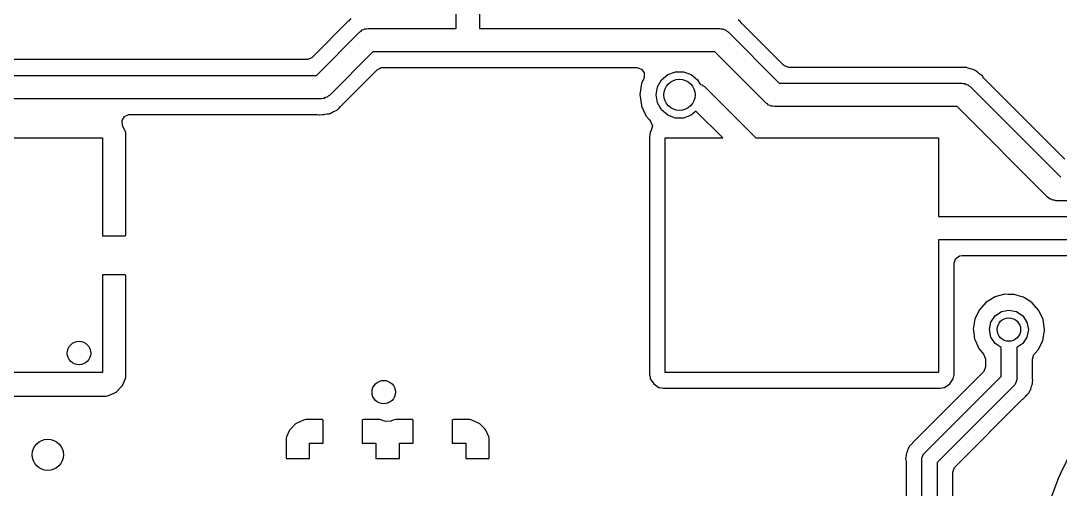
# Model space of a CAD drawing. Extents: x 0.04 to 2.01, y 0.04 to 5.04.
# Drawn here: x 0.841 to 1.364, y 2.589 to 2.825 of the extents above; entities that cross this region are included whole.
import ezdxf

# ---------------------------------------------------------------- set-up
doc = ezdxf.new("R2010")
doc.units = 0
doc.header["$MEASUREMENT"] = 0
doc.layers.add('BLACK', color=7, linetype='CONTINUOUS')

msp = doc.modelspace()

# ---------------------------------------------------------------- linework, layer by layer
at = {"layer": 'BLACK', "linetype": 'CONTINUOUS'}
for p, q in [((1.06012, 2.82087), (1.06012, 2.86921)), ((1.07193, 2.86575), (1.07193, 2.82087)), ((1.00573, 2.82446), (0.987552, 2.80628)), ((1.00583, 2.82457), (1.00573, 2.82446)), ((1.00695, 2.82578), (1.00583, 2.82457)), ((1.20326, 2.82438), (1.20227, 2.82516)), ((1.20344, 2.82411), (1.20326, 2.82438)), ((1.20349, 2.82403), (1.20344, 2.82411)), ((1.20344, 2.82411), (1.20344, 2.82411)), ((1.20401, 2.82338), (1.20349, 2.82403)), ((1.21489, 2.8125), (1.20401, 2.82338)), ((0.98968, 2.79724), (1.01157, 2.81914)), ((1.01157, 2.81914), (1.01225, 2.81953)), ((1.01225, 2.81953), (1.0128, 2.82007)), ((1.0128, 2.82007), (1.01355, 2.82028)), ((1.01355, 2.82028), (1.01422, 2.82066)), ((1.01422, 2.82066), (1.015, 2.82066)), ((1.015, 2.82066), (1.01575, 2.82087)), ((1.01575, 2.82087), (1.06012, 2.82087)), ((1.07193, 2.82087), (1.19291, 2.82087)), ((1.19291, 2.82087), (1.19366, 2.82066)), ((1.19366, 2.82066), (1.19444, 2.82066)), ((1.19444, 2.82066), (1.19512, 2.82028)), ((1.19512, 2.82028), (1.19587, 2.82007)), ((1.19587, 2.82007), (1.19642, 2.81953)), ((1.19642, 2.81953), (1.19709, 2.81914)), ((1.19709, 2.81914), (1.22292, 2.79331)), ((1.01819, 2.80906), (0.996302, 2.78716)), ((1.19047, 2.80906), (1.01819, 2.80906)), ((1.2163, 2.78323), (1.19047, 2.80906)), ((1.22505, 2.80234), (1.21489, 2.8125)), ((0.984796, 2.80514), (0.738108, 2.80514)), ((0.985405, 2.80519), (0.984796, 2.80514)), ((0.987552, 2.80628), (0.985405, 2.80519)), ((1.22551, 2.80195), (1.22505, 2.80234)), ((0.73622, 2.79724), (0.98968, 2.79724)), ((1.00215, 2.78184), (1.02032, 2.80002)), ((1.02032, 2.80002), (1.02247, 2.80111)), ((1.02247, 2.80111), (1.02308, 2.80116)), ((1.02308, 2.80116), (1.15118, 2.80116)), ((1.15118, 2.80116), (1.15347, 2.80042)), ((1.15347, 2.80042), (1.15488, 2.79847)), ((1.15488, 2.79847), (1.15488, 2.79606)), ((1.16357, 2.79499), (1.16672, 2.79763)), ((1.16672, 2.79763), (1.17057, 2.79903)), ((1.17057, 2.79903), (1.17467, 2.79903)), ((1.17467, 2.79903), (1.17853, 2.79763)), ((1.17853, 2.79763), (1.18167, 2.79499)), ((1.2278, 2.8012), (1.22551, 2.80195)), ((1.31459, 2.8012), (1.2278, 2.8012)), ((1.31474, 2.8012), (1.31459, 2.8012)), ((1.31639, 2.80127), (1.31474, 2.8012)), ((1.31671, 2.80128), (1.31639, 2.80127)), ((1.31696, 2.80121), (1.31671, 2.80128)), ((1.31701, 2.8012), (1.31696, 2.80121)), ((1.31708, 2.8012), (1.31701, 2.8012)), ((1.31716, 2.8012), (1.31708, 2.8012)), ((1.31737, 2.80118), (1.31716, 2.8012)), ((1.3176, 2.8011), (1.31737, 2.80118)), ((1.31914, 2.80056), (1.3176, 2.8011)), ((1.3176, 2.8011), (1.3176, 2.8011)), ((1.31931, 2.8005), (1.31914, 2.80056)), ((1.31986, 2.80034), (1.31931, 2.8005)), ((1.32112, 2.79996), (1.31986, 2.80034)), ((1.32136, 2.79979), (1.32112, 2.79996)), ((1.32141, 2.79976), (1.32136, 2.79979)), ((1.3217, 2.79966), (1.32141, 2.79976)), ((1.32195, 2.79946), (1.3217, 2.79966)), ((1.32318, 2.7985), (1.32195, 2.79946)), ((1.32195, 2.79946), (1.32195, 2.79946)), ((1.32332, 2.79839), (1.32318, 2.7985)), ((1.32391, 2.79797), (1.32332, 2.79839)), ((1.32402, 2.79786), (1.32391, 2.79797)), ((1.32414, 2.79775), (1.32402, 2.79786)), ((1.32432, 2.7976), (1.32414, 2.79775)), ((1.32414, 2.79775), (1.32414, 2.79775)), ((1.3246, 2.79738), (1.32432, 2.7976)), ((1.32531, 2.79682), (1.3246, 2.79738)), ((1.15358, 2.79322), (1.15272, 2.78764)), ((1.1547, 2.79561), (1.15358, 2.79322)), ((1.15488, 2.79606), (1.1547, 2.79561)), ((1.16152, 2.79144), (1.16357, 2.79499)), ((1.18167, 2.79499), (1.18282, 2.79299)), ((1.18282, 2.79299), (1.1833, 2.79272)), ((1.1833, 2.79272), (1.18406, 2.79252)), ((1.18406, 2.79252), (1.1846, 2.79197)), ((1.1846, 2.79197), (1.18528, 2.79158)), ((1.22292, 2.79331), (1.31496, 2.79331)), ((1.31496, 2.79331), (1.31571, 2.79311)), ((1.31571, 2.79311), (1.31649, 2.79311)), ((1.31649, 2.79311), (1.31716, 2.79272)), ((1.31716, 2.79272), (1.31791, 2.79252)), ((1.31791, 2.79252), (1.31846, 2.79197)), ((1.31846, 2.79197), (1.31914, 2.79158)), ((1.32548, 2.79655), (1.32531, 2.79682)), ((1.32553, 2.79647), (1.32548, 2.79655)), ((1.32548, 2.79655), (1.32548, 2.79655)), ((1.32605, 2.79582), (1.32553, 2.79647)), ((1.36688, 2.755), (1.32605, 2.79582)), ((0.995629, 2.78677), (0.995079, 2.78622)), ((0.996302, 2.78716), (0.995629, 2.78677)), ((1.15272, 2.78764), (1.15345, 2.78205)), ((1.16081, 2.7874), (1.16152, 2.79144)), ((1.16152, 2.78336), (1.16081, 2.7874)), ((1.18528, 2.79158), (1.21111, 2.76575)), ((1.31914, 2.79158), (1.36475, 2.74596)), ((0.992126, 2.78543), (0.738667, 2.78543)), ((0.992877, 2.78563), (0.992126, 2.78543)), ((0.993654, 2.78563), (0.992877, 2.78563)), ((0.994328, 2.78602), (0.993654, 2.78563)), ((0.995079, 2.78622), (0.994328, 2.78602)), ((1.00092, 2.78052), (1.00204, 2.78173)), ((1.00204, 2.78173), (1.00215, 2.78184)), ((1.15345, 2.78205), (1.15356, 2.78179)), ((1.15356, 2.78179), (1.15356, 2.78179)), ((1.15356, 2.78179), (1.15549, 2.7774)), ((1.16357, 2.77981), (1.16152, 2.78336)), ((1.21697, 2.78284), (1.2163, 2.78323)), ((1.21752, 2.78229), (1.21697, 2.78284)), ((1.21827, 2.78209), (1.21752, 2.78229)), ((1.21894, 2.7817), (1.21827, 2.78209)), ((1.21972, 2.7817), (1.21894, 2.7817)), ((1.22047, 2.7815), (1.21972, 2.7817)), ((1.31251, 2.7815), (1.22047, 2.7815)), ((1.35813, 2.73588), (1.31251, 2.7815)), ((0.891762, 2.77446), (0.892968, 2.77654)), ((0.892968, 2.77654), (0.89517, 2.77752)), ((0.89517, 2.77752), (0.895574, 2.77754)), ((0.895574, 2.77754), (0.990238, 2.77754)), ((0.990238, 2.77754), (0.991059, 2.77745)), ((0.991059, 2.77745), (0.991109, 2.77744)), ((0.991109, 2.77744), (0.991467, 2.77736)), ((0.991467, 2.77736), (0.992719, 2.77751)), ((0.992719, 2.77751), (0.992951, 2.77753)), ((0.992951, 2.77753), (0.993111, 2.77754)), ((0.992951, 2.77753), (0.992951, 2.77753)), ((0.993111, 2.77754), (0.993272, 2.77754)), ((0.993272, 2.77754), (0.993431, 2.77757)), ((0.993431, 2.77757), (0.993981, 2.77766)), ((0.993431, 2.77757), (0.993431, 2.77757)), ((0.993981, 2.77766), (0.994162, 2.77768)), ((0.994162, 2.77768), (0.995066, 2.77779)), ((0.995066, 2.77779), (0.995709, 2.77787)), ((0.995709, 2.77787), (0.996029, 2.7779)), ((0.995709, 2.77787), (0.995709, 2.77787)), ((0.996029, 2.7779), (0.996304, 2.77804)), ((0.996304, 2.77804), (0.996356, 2.77805)), ((0.996356, 2.77805), (0.996658, 2.7781)), ((0.996658, 2.7781), (0.998313, 2.779)), ((0.998313, 2.779), (0.998476, 2.77908)), ((0.998476, 2.77908), (0.999949, 2.77979)), ((0.999949, 2.77979), (0.99995, 2.77979)), ((0.99995, 2.77979), (1.00017, 2.77989)), ((1.00017, 2.77989), (1.00033, 2.78002)), ((1.00033, 2.78002), (1.00039, 2.78008)), ((1.00039, 2.78008), (1.00044, 2.78013)), ((1.00044, 2.78013), (1.00048, 2.78016)), ((1.00048, 2.78016), (1.0007, 2.78028)), ((1.0007, 2.78028), (1.00092, 2.78052)), ((1.00092, 2.78052), (1.00092, 2.78052)), ((1.15549, 2.7774), (1.15572, 2.77688)), ((1.15572, 2.77688), (1.15718, 2.77514)), ((1.16672, 2.77717), (1.16357, 2.77981)), ((1.17057, 2.77577), (1.16672, 2.77717)), ((1.17853, 2.77717), (1.17467, 2.77577)), ((1.18095, 2.7792), (1.17853, 2.77717)), ((1.1944, 2.76575), (1.18095, 2.7792)), ((0.892012, 2.77206), (0.891762, 2.77446)), ((0.89346, 2.7688), (0.892012, 2.77206)), ((1.15718, 2.77514), (1.15806, 2.7741)), ((1.15806, 2.7741), (1.15896, 2.77187)), ((1.15896, 2.77187), (1.15832, 2.76943)), ((1.17467, 2.77577), (1.17057, 2.77577)), ((0.744094, 2.76575), (0.88189, 2.76575)), ((0.88189, 2.76575), (0.88189, 2.71654)), ((0.893613, 2.76824), (0.89346, 2.7688)), ((0.893687, 2.76762), (0.893613, 2.76824)), ((0.893701, 2.76739), (0.893687, 2.76762)), ((0.893701, 2.71686), (0.893701, 2.76739)), ((1.1578, 2.76823), (1.15746, 2.76653)), ((1.15746, 2.76653), (1.15746, 2.64686)), ((1.15784, 2.76845), (1.1578, 2.76823)), ((1.15792, 2.76883), (1.15784, 2.76845)), ((1.15784, 2.76845), (1.15784, 2.76845)), ((1.15832, 2.76943), (1.15792, 2.76883)), ((1.16535, 2.64764), (1.16535, 2.76575)), ((1.16535, 2.76575), (1.1944, 2.76575)), ((1.21111, 2.76575), (1.30315, 2.76575)), ((1.30315, 2.76575), (1.30315, 2.72628)), ((1.3588, 2.73549), (1.35813, 2.73588)), ((1.35935, 2.73494), (1.3588, 2.73549)), ((1.36011, 2.73474), (1.35935, 2.73494)), ((1.36078, 2.73435), (1.36011, 2.73474)), ((1.36156, 2.73435), (1.36078, 2.73435)), ((1.36231, 2.73415), (1.36156, 2.73435)), ((1.7263, 2.73415), (1.36231, 2.73415)), ((1.30315, 2.72628), (1.71331, 2.72628)), ((0.88189, 2.71654), (0.893083, 2.71654)), ((0.893083, 2.71654), (0.893583, 2.7167)), ((0.893583, 2.7167), (0.893701, 2.71686)), ((1.71086, 2.71446), (1.30315, 2.71446)), ((1.30315, 2.71446), (1.30315, 2.64764)), ((1.31104, 2.70267), (1.31179, 2.70496)), ((1.31104, 2.64686), (1.31104, 2.70267)), ((1.31179, 2.70496), (1.31374, 2.70638)), ((1.31374, 2.70638), (1.31494, 2.70657)), ((1.31494, 2.70657), (1.70515, 2.70657)), ((0.893376, 2.69685), (0.88189, 2.69685)), ((0.88189, 2.69685), (0.88189, 2.64764)), ((0.893539, 2.69673), (0.893376, 2.69685)), ((0.893701, 2.69623), (0.893539, 2.69673)), ((0.893701, 2.646), (0.893701, 2.69623)), ((1.33592, 2.68697), (1.33157, 2.68572)), ((1.33619, 2.68704), (1.33592, 2.68697)), ((1.33592, 2.68697), (1.33592, 2.68697)), ((1.33647, 2.68704), (1.33619, 2.68704)), ((1.33825, 2.68703), (1.33647, 2.68704)), ((1.34127, 2.68701), (1.33825, 2.68703)), ((1.34355, 2.68633), (1.34127, 2.68701)), ((1.32701, 2.68294), (1.32365, 2.67913)), ((1.33131, 2.68565), (1.32701, 2.68294)), ((1.33157, 2.68572), (1.33131, 2.68565)), ((1.33157, 2.68572), (1.33157, 2.68572)), ((1.34587, 2.68564), (1.34355, 2.68633)), ((1.34614, 2.68556), (1.34587, 2.68564)), ((1.34587, 2.68564), (1.34587, 2.68564)), ((1.34646, 2.68535), (1.34614, 2.68556)), ((1.35017, 2.68295), (1.34646, 2.68535)), ((1.3504, 2.68279), (1.35017, 2.68295)), ((1.35017, 2.68295), (1.35017, 2.68295)), ((1.35372, 2.67895), (1.3504, 2.68279)), ((1.32365, 2.67913), (1.32149, 2.67453)), ((1.33166, 2.67625), (1.33486, 2.67838)), ((1.33486, 2.67838), (1.33862, 2.67913)), ((1.33862, 2.67913), (1.34239, 2.67838)), ((1.34239, 2.67838), (1.34558, 2.67625)), ((1.35582, 2.67432), (1.35372, 2.67895)), ((1.32149, 2.67453), (1.3207, 2.66951)), ((1.32878, 2.66929), (1.32953, 2.67306)), ((1.32953, 2.67306), (1.33166, 2.67625)), ((1.34558, 2.67625), (1.34772, 2.67306)), ((1.34772, 2.67306), (1.34846, 2.66929)), ((1.35654, 2.66929), (1.35582, 2.67432)), ((1.3207, 2.66951), (1.32074, 2.66923)), ((1.32074, 2.66923), (1.32074, 2.66923)), ((1.32074, 2.66923), (1.32079, 2.66885)), ((1.32079, 2.66885), (1.32136, 2.66447)), ((1.32953, 2.66552), (1.32878, 2.66929)), ((1.34846, 2.66929), (1.34772, 2.66552)), ((1.35569, 2.66384), (1.35638, 2.66795)), ((1.35638, 2.66795), (1.35651, 2.66871)), ((1.35651, 2.66871), (1.35654, 2.66885)), ((1.35651, 2.66871), (1.35651, 2.66871)), ((1.35654, 2.66885), (1.35654, 2.66929)), ((1.32136, 2.66447), (1.32148, 2.66422)), ((1.32148, 2.66422), (1.32148, 2.66422)), ((1.32148, 2.66422), (1.32175, 2.66359)), ((1.32175, 2.66359), (1.32341, 2.65982)), ((1.33166, 2.66233), (1.32953, 2.66552)), ((1.33469, 2.66031), (1.33166, 2.66233)), ((1.34558, 2.66233), (1.34256, 2.66031)), ((1.34772, 2.66552), (1.34558, 2.66233)), ((1.35348, 2.65927), (1.35569, 2.66384)), ((1.32341, 2.65982), (1.32509, 2.65783)), ((1.32509, 2.65783), (1.32588, 2.65689)), ((1.32588, 2.65689), (1.32678, 2.65465)), ((1.33469, 2.64569), (1.33469, 2.66031)), ((1.34256, 2.66031), (1.34256, 2.64406)), ((1.35045, 2.65443), (1.3512, 2.65672)), ((1.3512, 2.65672), (1.35146, 2.65704)), ((1.35146, 2.65704), (1.35157, 2.65716)), ((1.35157, 2.65716), (1.35348, 2.65927)), ((1.32679, 2.65057), (1.32605, 2.64828)), ((1.32678, 2.65465), (1.32679, 2.65438)), ((1.32679, 2.65438), (1.32679, 2.65057)), ((1.35045, 2.64513), (1.35045, 2.65443)), ((0.88189, 2.64764), (0.822835, 2.64764)), ((0.893465, 2.64461), (0.893617, 2.64516)), ((0.893617, 2.64516), (0.893688, 2.64577)), ((0.893688, 2.64577), (0.893701, 2.646)), ((1.15746, 2.64686), (1.1575, 2.64667)), ((1.1575, 2.64667), (1.15781, 2.64512)), ((1.15781, 2.64512), (1.15792, 2.64456)), ((1.30315, 2.64764), (1.16535, 2.64764)), ((1.32565, 2.64781), (1.29175, 2.61391)), ((1.29584, 2.60684), (1.33469, 2.64569)), ((1.31059, 2.64456), (1.3107, 2.64512)), ((1.3107, 2.64512), (1.31101, 2.64667)), ((1.31101, 2.64667), (1.31104, 2.64686)), ((1.32605, 2.64828), (1.32565, 2.64781)), ((1.35049, 2.64461), (1.35045, 2.64513)), ((0.88895, 2.63799), (0.89155, 2.64059)), ((0.89155, 2.64059), (0.891949, 2.64118)), ((0.891949, 2.64118), (0.893465, 2.64461)), ((1.15792, 2.64456), (1.15966, 2.64195)), ((1.15966, 2.64195), (1.16227, 2.6402)), ((1.16227, 2.6402), (1.16265, 2.64013)), ((1.16265, 2.64013), (1.16265, 2.64013)), ((1.16265, 2.64013), (1.16354, 2.63995)), ((1.16354, 2.63995), (1.16458, 2.63974)), ((1.34141, 2.64127), (1.30256, 2.60242)), ((1.30393, 2.63974), (1.30496, 2.63995)), ((1.30496, 2.63995), (1.30585, 2.64013)), ((1.30585, 2.64013), (1.30623, 2.6402)), ((1.30585, 2.64013), (1.30585, 2.64013)), ((1.30623, 2.6402), (1.30884, 2.64195)), ((1.30884, 2.64195), (1.31059, 2.64456)), ((1.34155, 2.64155), (1.34141, 2.64127)), ((1.34181, 2.64174), (1.34155, 2.64155)), ((1.34209, 2.64262), (1.34181, 2.64174)), ((1.34251, 2.64344), (1.34209, 2.64262)), ((1.34256, 2.64406), (1.34246, 2.64375)), ((1.34246, 2.64375), (1.34251, 2.64344)), ((1.34963, 2.63918), (1.34987, 2.6402)), ((1.34987, 2.6402), (1.35004, 2.64074)), ((1.35004, 2.64074), (1.35033, 2.64146)), ((1.35033, 2.64146), (1.35043, 2.64172)), ((1.35033, 2.64146), (1.35033, 2.64146)), ((1.35043, 2.64172), (1.35045, 2.64197)), ((1.35045, 2.64221), (1.35056, 2.64311)), ((1.35045, 2.64197), (1.35045, 2.64221)), ((1.35064, 2.64347), (1.35049, 2.64461)), ((1.35056, 2.64312), (1.35064, 2.64347)), ((1.35056, 2.64311), (1.35056, 2.64312)), ((1.35056, 2.64312), (1.35056, 2.64312)), ((0.823159, 2.63583), (0.883529, 2.63583)), ((0.883529, 2.63583), (0.883759, 2.63584)), ((0.883759, 2.63584), (0.884384, 2.63591)), ((0.884384, 2.63591), (0.884942, 2.63607)), ((0.884942, 2.63607), (0.888367, 2.63759)), ((0.888367, 2.63759), (0.88895, 2.63799)), ((1.16458, 2.63974), (1.30393, 2.63974)), ((1.3458, 2.63439), (1.34712, 2.63582)), ((1.34712, 2.63582), (1.34722, 2.63593)), ((1.34722, 2.63593), (1.34777, 2.63647)), ((1.34777, 2.63647), (1.34787, 2.63661)), ((1.34787, 2.63661), (1.348, 2.63677)), ((1.348, 2.63677), (1.34855, 2.63736)), ((1.34855, 2.63736), (1.3488, 2.63762)), ((1.3488, 2.63762), (1.34894, 2.63799)), ((1.34894, 2.63799), (1.34896, 2.63804)), ((1.34896, 2.63804), (1.34937, 2.63881)), ((1.34937, 2.63881), (1.34942, 2.63888)), ((1.34942, 2.63888), (1.34963, 2.63918)), ((1.34942, 2.63888), (1.34942, 2.63888)), ((1.31159, 2.6003), (1.3455, 2.6342)), ((1.3455, 2.6342), (1.34562, 2.63431)), ((1.34562, 2.63431), (1.3458, 2.63439)), ((0.97656, 2.61925), (0.976161, 2.61866)), ((0.979161, 2.62185), (0.97656, 2.61925)), ((0.979744, 2.62225), (0.979161, 2.62185)), ((0.983169, 2.62377), (0.979744, 2.62225)), ((0.983726, 2.62393), (0.983169, 2.62377)), ((0.984351, 2.624), (0.983726, 2.62393)), ((0.984581, 2.62402), (0.984351, 2.624)), ((0.992786, 2.62402), (0.984581, 2.62402)), ((0.992948, 2.6239), (0.992786, 2.62402)), ((0.99311, 2.6234), (0.992948, 2.6239)), ((0.99311, 2.6122), (0.99311, 2.6234)), ((1.01291, 2.62385), (1.0128, 2.62369)), ((1.0128, 2.62369), (1.0128, 2.6122)), ((1.01341, 2.62402), (1.01291, 2.62385)), ((1.02133, 2.62402), (1.01341, 2.62402)), ((1.02155, 2.624), (1.02133, 2.62402)), ((1.02216, 2.62393), (1.02155, 2.624)), ((1.02272, 2.62378), (1.02216, 2.62393)), ((1.02401, 2.62321), (1.02272, 2.62378)), ((1.02478, 2.62296), (1.02401, 2.62321)), ((1.02717, 2.62321), (1.02478, 2.62296)), ((1.02844, 2.62377), (1.02717, 2.62321)), ((1.029, 2.62393), (1.02844, 2.62377)), ((1.02963, 2.624), (1.029, 2.62393)), ((1.02986, 2.62402), (1.02963, 2.624)), ((1.03806, 2.62402), (1.02986, 2.62402)), ((1.03822, 2.6239), (1.03806, 2.62402)), ((1.03839, 2.6234), (1.03822, 2.6239)), ((1.03839, 2.6122), (1.03839, 2.6234)), ((1.05819, 2.62385), (1.05807, 2.62369)), ((1.05807, 2.62369), (1.05807, 2.6122)), ((1.05869, 2.62402), (1.05819, 2.62385)), ((1.0666, 2.62402), (1.05869, 2.62402)), ((1.06683, 2.624), (1.0666, 2.62402)), ((1.06743, 2.62393), (1.06683, 2.624)), ((1.06799, 2.62378), (1.06743, 2.62393)), ((1.07142, 2.62226), (1.06799, 2.62378)), ((1.072, 2.62186), (1.07142, 2.62226)), ((1.07461, 2.61926), (1.072, 2.62186)), ((1.07501, 2.61868), (1.07461, 2.61926)), ((0.974423, 2.61407), (0.974409, 2.61385)), ((0.974409, 2.61385), (0.974409, 2.60495)), ((0.974493, 2.61468), (0.974423, 2.61407)), ((0.974646, 2.61524), (0.974493, 2.61468)), ((0.976161, 2.61866), (0.974646, 2.61524)), ((1.07653, 2.61526), (1.07501, 2.61868)), ((1.07668, 2.6147), (1.07653, 2.61526)), ((1.07676, 2.61407), (1.07668, 2.6147)), ((1.07677, 2.61384), (1.07676, 2.61407)), ((1.07677, 2.60466), (1.07677, 2.61384)), ((1.29145, 2.61372), (1.2912, 2.61345)), ((1.29162, 2.6138), (1.29145, 2.61372)), ((1.29175, 2.61391), (1.29162, 2.6138)), ((0.98622, 2.60433), (0.98622, 2.6122)), ((0.98622, 2.6122), (0.99311, 2.6122)), ((1.0128, 2.6122), (1.01969, 2.6122)), ((1.01969, 2.6122), (1.01969, 2.60433)), ((1.0315, 2.60433), (1.0315, 2.6122)), ((1.0315, 2.6122), (1.03839, 2.6122)), ((1.05807, 2.6122), (1.06496, 2.6122)), ((1.06496, 2.6122), (1.06496, 2.60433)), ((1.28754, 2.60858), (1.28738, 2.60791)), ((1.28762, 2.60893), (1.28754, 2.60858)), ((1.28782, 2.60923), (1.28762, 2.60893)), ((1.28787, 2.60931), (1.28782, 2.60923)), ((1.28782, 2.60923), (1.28782, 2.60923)), ((1.28828, 2.61007), (1.28787, 2.60931)), ((1.28832, 2.61015), (1.28828, 2.61007)), ((1.28845, 2.61049), (1.28832, 2.61015)), ((1.28832, 2.61015), (1.28832, 2.61015)), ((1.28924, 2.61134), (1.28845, 2.61049)), ((1.28938, 2.6115), (1.28924, 2.61134)), ((1.28948, 2.61164), (1.28938, 2.6115)), ((1.29002, 2.61219), (1.28948, 2.61164)), ((1.29012, 2.61229), (1.29002, 2.61219)), ((1.2912, 2.61345), (1.29012, 2.61229)), ((1.37061, 2.60921), (1.36446, 2.5966)), ((0.974409, 2.60495), (0.974572, 2.60445)), ((0.974572, 2.60445), (0.974734, 2.60433)), ((0.974734, 2.60433), (0.98622, 2.60433)), ((1.01969, 2.60433), (1.0315, 2.60433)), ((1.06496, 2.60433), (1.07615, 2.60433)), ((1.07615, 2.60433), (1.07665, 2.60449)), ((1.07665, 2.60449), (1.07677, 2.60466)), ((1.28669, 2.605), (1.2866, 2.60464)), ((1.2866, 2.60464), (1.28676, 2.6035)), ((1.28679, 2.6059), (1.28669, 2.605)), ((1.28676, 2.6035), (1.28679, 2.60298)), ((1.28682, 2.60639), (1.28679, 2.60615)), ((1.28679, 2.60615), (1.28679, 2.6059)), ((1.28707, 2.60703), (1.28682, 2.60639)), ((1.2872, 2.60737), (1.28707, 2.60703)), ((1.28738, 2.60791), (1.2872, 2.60737)), ((1.29469, 2.60406), (1.29478, 2.60436)), ((1.29469, 2.46906), (1.29469, 2.60406)), ((1.29473, 2.60467), (1.29515, 2.60549)), ((1.29478, 2.60436), (1.29473, 2.60467)), ((1.29515, 2.60549), (1.29544, 2.60637)), ((1.29544, 2.60637), (1.29569, 2.60656)), ((1.29569, 2.60656), (1.29584, 2.60684)), ((1.28679, 2.60298), (1.28679, 2.47116)), ((1.30256, 2.60242), (1.30256, 2.47069)), ((1.31045, 2.59754), (1.3112, 2.59983)), ((1.3112, 2.59983), (1.31159, 2.6003)), ((1.31045, 2.47557), (1.31045, 2.59754)), ((1.36356, 2.59475), (1.35792, 2.57959)), ((1.36446, 2.5966), (1.36356, 2.59475))]:
    msp.add_line(p, q, dxfattribs=at)
at = {"layer": 'BLACK'}
for centre, radius in [((1.17262, 2.7874), 0.007874), ((1.33862, 2.66929), 0.005906), ((0.870079, 2.65748), 0.005906), ((1.02362, 2.6378), 0.005906), ((0.854331, 2.6063), 0.007874)]:
    msp.add_circle(centre, radius, dxfattribs=at)

doc.saveas('drawing.dxf')
